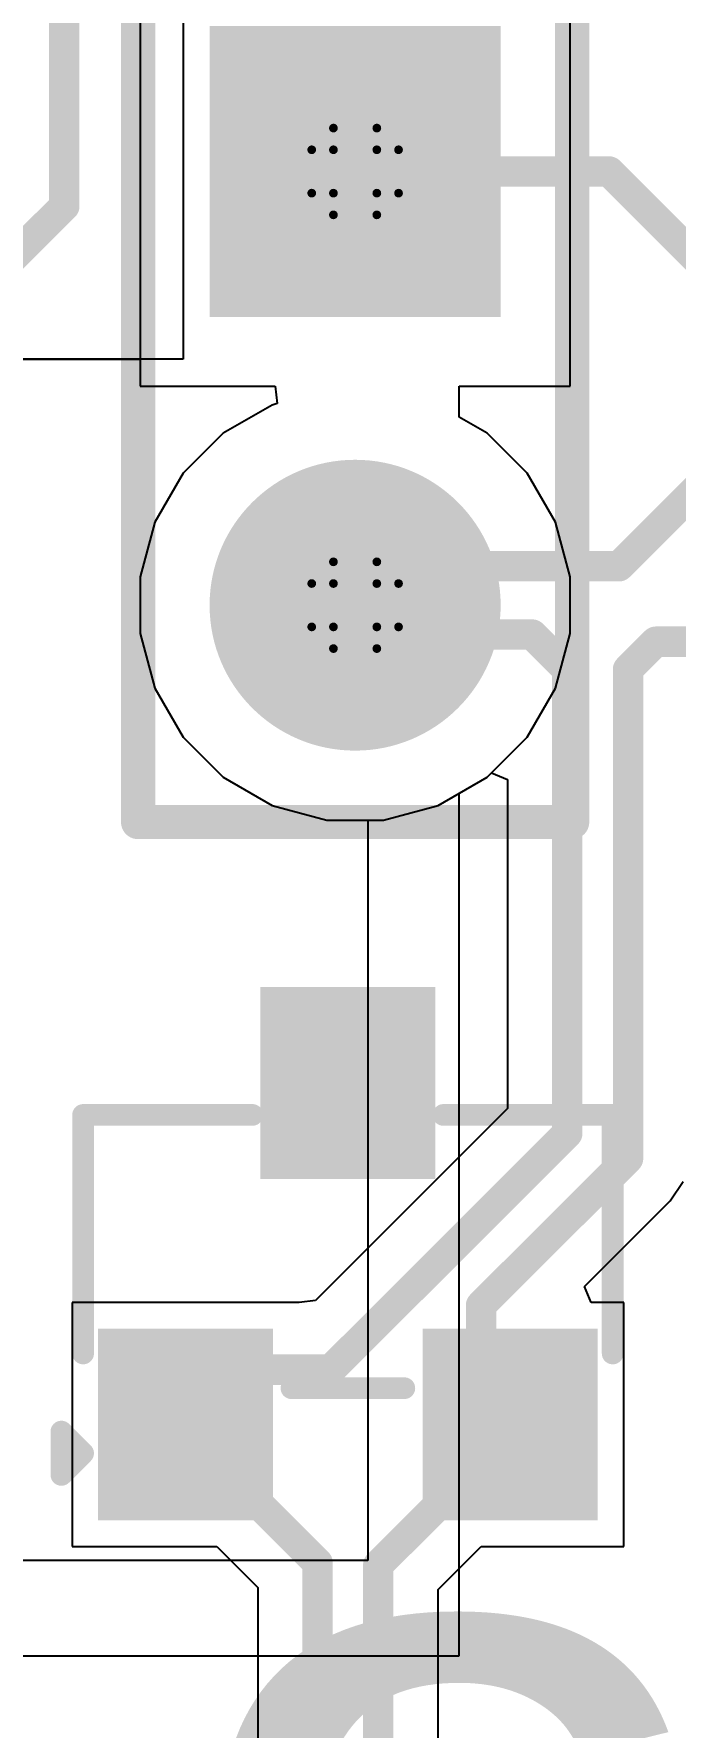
# Model space of a CAD drawing. Header units: inches. Extents: x -5 to 5258, y -4 to 5281.
# Drawn here: x 60.88 to 64.64, y 16.35 to 26.26 of the extents above; entities that cross this region are included whole.
import ezdxf

# ---------------------------------------------------------------- set-up
doc = ezdxf.new("R2010")
doc.units = ezdxf.units.IN
for name, color, linetype in [('Bottom Layer', 5, 'Continuous'), ('Bottom Solder', 6, 'Continuous'), ('Drill Drawing', 1, 'Continuous'), ('Multi-Layer', 9, 'Continuous'), ('Pad Holes', 156, 'Continuous'), ('Top Layer', 1, 'Continuous'), ('Top Overlay', 2, 'Continuous'), ('Top Paste', 8, 'Continuous'), ('Top Solder', 216, 'Continuous')]:
    doc.layers.add(name, color=color, linetype=linetype)
doc.styles.add('Arial Black_Bold', font='', dxfattribs={"height": 0.2})
doc.styles.get('Arial Black_Bold').set_extended_font_data('Arial Black', bold=True)

# ---------------------------------------------------------------- blocks, each defined once
blk = doc.blocks.new('HDR1X2__112')
at = {"layer": 'Bottom Layer'}
blk.add_hatch(color=5, dxfattribs=at).paths.add_polyline_path([(-0.74999977, 0.74999977), (0.74999977, 0.74999977), (0.74999977, -0.74999977), (-0.74999977, -0.74999977)])
h = blk.add_hatch(color=5, dxfattribs=at)
edge = h.paths.add_edge_path()
edge.add_arc((2.54, 0), 0.7499985, 0, 360)
at = {"layer": 'Bottom Solder'}
blk.add_hatch(color=6, dxfattribs=at).paths.add_polyline_path([(-0.85159977, 0.85159977), (0.85159977, 0.85159977), (0.85159977, -0.85159977), (-0.85159977, -0.85159977)])
h = blk.add_hatch(color=6, dxfattribs=at)
edge = h.paths.add_edge_path()
edge.add_arc((2.54, 0), 0.8515985, 0, 360)
at = {"layer": 'Multi-Layer'}
blk.add_hatch(color=9, dxfattribs=at).paths.add_polyline_path([(-0.74999977, 0.74999977), (0.74999977, 0.74999977), (0.74999977, -0.74999977), (-0.74999977, -0.74999977)])
h = blk.add_hatch(color=9, dxfattribs=at)
edge = h.paths.add_edge_path()
edge.add_arc((2.54, 0), 0.7499985, 0, 360)
at = {"layer": 'Pad Holes'}
h = blk.add_hatch(color=7, dxfattribs=at)
edge = h.paths.add_edge_path()
edge.add_arc((0, 0), 0.4499991, 0, 360)
h = blk.add_hatch(color=7, dxfattribs=at)
edge = h.paths.add_edge_path()
edge.add_arc((2.54, 0), 0.4499991, 0, 360)
at = {"layer": 'Top Layer'}
blk.add_hatch(color=1, dxfattribs=at).paths.add_polyline_path([(-0.74999977, 0.74999977), (0.74999977, 0.74999977), (0.74999977, -0.74999977), (-0.74999977, -0.74999977)])
h = blk.add_hatch(color=1, dxfattribs=at)
edge = h.paths.add_edge_path()
edge.add_arc((2.54, 0), 0.7499985, 0, 360)
at = {"layer": 'Top Solder'}
blk.add_hatch(color=216, dxfattribs=at).paths.add_polyline_path([(-0.85159977, 0.85159977), (0.85159977, 0.85159977), (0.85159977, -0.85159977), (-0.85159977, -0.85159977)])
h = blk.add_hatch(color=216, dxfattribs=at)
edge = h.paths.add_edge_path()
edge.add_arc((2.54, 0), 0.8515985, 0, 360)
at = {"layer": 'Top Overlay'}
for points in [[(3.81, 1.27, 0.1999996, 0.1999996, 0), (-1.27, 1.27, 0.1999996, 0.1999996, 0)], [(-1.27, -1.27, 0.1999996, 0.1999996, 0), (-1.27, 1.27, 0.1999996, 0.1999996, 0)], [(3.81, -1.27, 0.1999996, 0.1999996, 0), (3.81, 1.27, 0.1999996, 0.1999996, 0)], [(3.81, -1.27, 0.1999996, 0.1999996, 0), (-1.27, -1.27, 0.1999996, 0.1999996, 0)]]:
    blk.add_lwpolyline(points, format="xyseb", dxfattribs=at)
for points in [[(-1.3199999, 1.27, 0.0999998, 0.0999998, 1), (-1.2200001, 1.27, 0.0999998, 0.0999998, 1)], [(-1.3199999, 1.27, 0.0999998, 0.0999998, 1), (-1.2200001, 1.27, 0.0999998, 0.0999998, 1)], [(3.7600001, 1.27, 0.0999998, 0.0999998, 1), (3.8599999, 1.27, 0.0999998, 0.0999998, 1)], [(3.7600001, 1.27, 0.0999998, 0.0999998, 1), (3.8599999, 1.27, 0.0999998, 0.0999998, 1)], [(-1.3199999, -1.27, 0.0999998, 0.0999998, 1), (-1.2200001, -1.27, 0.0999998, 0.0999998, 1)], [(-1.3199999, -1.27, 0.0999998, 0.0999998, 1), (-1.2200001, -1.27, 0.0999998, 0.0999998, 1)], [(3.7600001, -1.27, 0.0999998, 0.0999998, 1), (3.8599999, -1.27, 0.0999998, 0.0999998, 1)], [(3.7600001, -1.27, 0.0999998, 0.0999998, 1), (3.8599999, -1.27, 0.0999998, 0.0999998, 1)]]:
    blk.add_lwpolyline(points, format="xyseb", close=True, dxfattribs=at)
blk = doc.blocks.new('SOT_23_124')
at = {"layer": 'Top Layer'}
for points in [[(-0.41000045, 1.46000089), (0.41000045, 1.46000089), (0.41000045, 0.54000019), (-0.41000045, 0.54000019)], [(-1.36000109, -0.54000019), (-0.54000019, -0.54000019), (-0.54000019, -1.46000089), (-1.36000109, -1.46000089)], [(0.54000019, -0.54000019), (1.36000109, -0.54000019), (1.36000109, -1.46000089), (0.54000019, -1.46000089)]]:
    blk.add_hatch(color=1, dxfattribs=at).paths.add_polyline_path(points)
at = {"layer": 'Top Paste'}
for points in [[(-0.41000045, 1.46000089), (0.41000045, 1.46000089), (0.41000045, 0.54000019), (-0.41000045, 0.54000019)], [(-1.36000109, -0.54000019), (-0.54000019, -0.54000019), (-0.54000019, -1.46000089), (-1.36000109, -1.46000089)], [(0.54000019, -0.54000019), (1.36000109, -0.54000019), (1.36000109, -1.46000089), (0.54000019, -1.46000089)]]:
    blk.add_hatch(color=8, dxfattribs=at).paths.add_polyline_path(points)
at = {"layer": 'Top Solder'}
for points in [[(-0.51160045, 1.56160089), (0.51160045, 1.56160089), (0.51160045, 0.43840019), (-0.51160045, 0.43840019)], [(-1.46160109, -0.43840019), (-0.43840019, -0.43840019), (-0.43840019, -1.56160089), (-1.46160109, -1.56160089)], [(0.43840019, -0.43840019), (1.46160109, -0.43840019), (1.46160109, -1.56160089), (0.43840019, -1.56160089)]]:
    blk.add_hatch(color=216, dxfattribs=at).paths.add_polyline_path(points)
at = {"layer": 'Top Overlay'}
for points in [[(-1.54940254, -0.5841999999999999, 0.127, 0.127, 0), (-1.5494, 0.8128, 0.127, 0.127, 0)], [(-1.5494, 0.8128, 0.127, 0.127, 0), (-0.5588, 0.8128, 0.127, 0.127, 0)], [(0.5588, 0.8128, 0.127, 0.127, 0), (1.5494, 0.8128, 0.127, 0.127, 0)], [(1.5494, 0.8128, 0.127, 0.127, 0), (1.54940254, -0.5841999999999999, 0.127, 0.127, 0)], [(-0.3302, -0.7874, 0.127, 0.127, 0), (0.3302, -0.7874, 0.127, 0.127, 0)], [(-1.6764, -1.2954, 0.127, 0.127, 0), (-1.6764, -1.0414, 0.127, 0.127, 0)], [(-1.6764, -1.0414, 0.127, 0.127, 0), (-1.5494, -1.1684, 0.127, 0.127, 0)], [(-1.6764, -1.2954, 0.127, 0.127, 0), (-1.5494, -1.1684, 0.127, 0.127, 0)]]:
    blk.add_lwpolyline(points, format="xyseb", dxfattribs=at)
for points in [[(-1.58115, 0.8128, 0.0635, 0.0635, 1), (-1.51765, 0.8128, 0.0635, 0.0635, 1)], [(-1.58115, 0.8128, 0.0635, 0.0635, 1), (-1.51765, 0.8128, 0.0635, 0.0635, 1)], [(-0.5905499999999999, 0.8128, 0.0635, 0.0635, 1), (-0.52705, 0.8128, 0.0635, 0.0635, 1)], [(0.52705, 0.8128, 0.0635, 0.0635, 1), (0.5905499999999999, 0.8128, 0.0635, 0.0635, 1)], [(1.51765, 0.8128, 0.0635, 0.0635, 1), (1.58115, 0.8128, 0.0635, 0.0635, 1)], [(1.51765, 0.8128, 0.0635, 0.0635, 1), (1.58115, 0.8128, 0.0635, 0.0635, 1)], [(-1.58115254, -0.5841999999999999, 0.0635, 0.0635, 1), (-1.51765254, -0.5841999999999999, 0.0635, 0.0635, 1)], [(1.51765254, -0.5841999999999999, 0.0635, 0.0635, 1), (1.58115254, -0.5841999999999999, 0.0635, 0.0635, 1)], [(-0.36195, -0.7874, 0.0635, 0.0635, 1), (-0.29845, -0.7874, 0.0635, 0.0635, 1)], [(0.29845, -0.7874, 0.0635, 0.0635, 1), (0.36195, -0.7874, 0.0635, 0.0635, 1)], [(-1.70815, -1.0414, 0.0635, 0.0635, 1), (-1.64465, -1.0414, 0.0635, 0.0635, 1)], [(-1.70815, -1.0414, 0.0635, 0.0635, 1), (-1.64465, -1.0414, 0.0635, 0.0635, 1)], [(-1.58115, -1.1684, 0.0635, 0.0635, 1), (-1.51765, -1.1684, 0.0635, 0.0635, 1)], [(-1.58115, -1.1684, 0.0635, 0.0635, 1), (-1.51765, -1.1684, 0.0635, 0.0635, 1)], [(-1.70815, -1.2954, 0.0635, 0.0635, 1), (-1.64465, -1.2954, 0.0635, 0.0635, 1)], [(-1.70815, -1.2954, 0.0635, 0.0635, 1), (-1.64465, -1.2954, 0.0635, 0.0635, 1)]]:
    blk.add_lwpolyline(points, format="xyseb", close=True, dxfattribs=at)

msp = doc.modelspace()

# ---------------------------------------------------------------- linework, layer by layer
at = {"layer": 'Bottom Layer'}
for p, q in [((61.50650893999999, 26.71484624), (61.50650893999999, 24.19884924)), ((64.02250594, 24.19884924), (64.02250594, 26.71484624)), ((61.50650893999999, 24.19884924), (62.295913, 24.19884924)), ((62.295913, 24.19884924), (62.30928863999999, 24.09724924)), ((63.373, 24.01814602), (63.373, 24.19884924)), ((63.373, 24.19884924), (64.02250594, 24.19884924)), ((62.30928863999999, 24.09724924), (62.27893818, 24.08911616)), ((62.27893818, 24.08911616), (61.99207819999999, 23.923498)), ((63.53693668, 23.923498), (63.373, 24.01814602)), ((61.99207819999999, 23.923498), (61.75785717999999, 23.68927698)), ((63.7711577, 23.68927698), (63.53693668, 23.923498)), ((61.75785717999999, 23.68927698), (61.59223902, 23.402417)), ((63.93677586, 23.402417), (63.7711577, 23.68927698)), ((61.59223902, 23.402417), (61.50650893999999, 23.0824659)), ((64.02250594, 23.0824659), (63.93677586, 23.402417)), ((61.50650893999999, 23.0824659), (61.50650893999999, 22.75122958)), ((64.02250594, 22.75122958), (64.02250594, 23.0824659)), ((61.50650893999999, 22.75122958), (61.59223902, 22.43127848)), ((63.93677586, 22.43127848), (64.02250594, 22.75122958)), ((61.59223902, 22.43127848), (61.75785717999999, 22.1444185)), ((63.7711577, 22.1444185), (63.93677586, 22.43127848)), ((61.75785717999999, 22.1444185), (61.99207819999999, 21.91019748)), ((63.53693668, 21.91019748), (63.7711577, 22.1444185)), ((61.99207819999999, 21.91019748), (62.27893818, 21.74457932)), ((63.373, 21.81554946), (63.53693668, 21.91019748)), ((63.373, 16.764), (63.373, 21.81554946)), ((62.27893818, 21.74457932), (62.59888927999999, 21.65884924)), ((62.59888927999999, 21.65884924), (62.8396, 21.65884924)), ((62.8396, 21.65884924), (62.8396, 17.3228)), ((62.8396, 17.3228), (52.02141487999999, 17.3228)), ((12.16703942, 16.764), (63.373, 16.764))]:
    msp.add_line(p, q, dxfattribs=at)
at = {"layer": 'Drill Drawing'}
for points in [[(62.63750743999999, 25.58384774, 0.0508, 0.0508, 0), (62.63750743999999, 25.71084774, 0.0508, 0.0508, 0)], [(62.63750743999999, 25.71084774, 0.0508, 0.0508, 0), (62.89150744, 25.71084774, 0.0508, 0.0508, 0)], [(62.89150744, 25.58384774, 0.0508, 0.0508, 0), (62.89150744, 25.71084774, 0.0508, 0.0508, 0)], [(62.51050744, 25.32984774, 0.0508, 0.0508, 0), (62.51050744, 25.58384774, 0.0508, 0.0508, 0)], [(62.51050744, 25.58384774, 0.0508, 0.0508, 0), (62.63750743999999, 25.58384774, 0.0508, 0.0508, 0)], [(62.89150744, 25.58384774, 0.0508, 0.0508, 0), (63.01850743999999, 25.58384774, 0.0508, 0.0508, 0)], [(63.01850743999999, 25.32984774, 0.0508, 0.0508, 0), (63.01850743999999, 25.58384774, 0.0508, 0.0508, 0)], [(62.51050744, 25.32984774, 0.0508, 0.0508, 0), (62.63750743999999, 25.32984774, 0.0508, 0.0508, 0)], [(62.63750743999999, 25.20284774, 0.0508, 0.0508, 0), (62.63750743999999, 25.32984774, 0.0508, 0.0508, 0)], [(62.89150744, 25.32984774, 0.0508, 0.0508, 0), (63.01850743999999, 25.32984774, 0.0508, 0.0508, 0)], [(62.89150744, 25.20284774, 0.0508, 0.0508, 0), (62.89150744, 25.32984774, 0.0508, 0.0508, 0)], [(62.63750743999999, 25.20284774, 0.0508, 0.0508, 0), (62.89150744, 25.20284774, 0.0508, 0.0508, 0)], [(62.63750743999999, 23.04384774, 0.0508, 0.0508, 0), (62.63750743999999, 23.17084774, 0.0508, 0.0508, 0)], [(62.63750743999999, 23.17084774, 0.0508, 0.0508, 0), (62.89150744, 23.17084774, 0.0508, 0.0508, 0)], [(62.89150744, 23.04384774, 0.0508, 0.0508, 0), (62.89150744, 23.17084774, 0.0508, 0.0508, 0)], [(62.51050744, 22.78984774, 0.0508, 0.0508, 0), (62.51050744, 23.04384774, 0.0508, 0.0508, 0)], [(62.51050744, 23.04384774, 0.0508, 0.0508, 0), (62.63750743999999, 23.04384774, 0.0508, 0.0508, 0)], [(62.89150744, 23.04384774, 0.0508, 0.0508, 0), (63.01850743999999, 23.04384774, 0.0508, 0.0508, 0)], [(63.01850743999999, 22.78984774, 0.0508, 0.0508, 0), (63.01850743999999, 23.04384774, 0.0508, 0.0508, 0)], [(62.51050744, 22.78984774, 0.0508, 0.0508, 0), (62.63750743999999, 22.78984774, 0.0508, 0.0508, 0)], [(62.63750743999999, 22.66284774, 0.0508, 0.0508, 0), (62.63750743999999, 22.78984774, 0.0508, 0.0508, 0)], [(62.89150744, 22.78984774, 0.0508, 0.0508, 0), (63.01850743999999, 22.78984774, 0.0508, 0.0508, 0)], [(62.89150744, 22.66284774, 0.0508, 0.0508, 0), (62.89150744, 22.78984774, 0.0508, 0.0508, 0)], [(62.63750743999999, 22.66284774, 0.0508, 0.0508, 0), (62.89150744, 22.66284774, 0.0508, 0.0508, 0)]]:
    msp.add_lwpolyline(points, format="xyseb", dxfattribs=at)
for points in [[(62.62480744, 25.71084774, 0.0254, 0.0254, 1), (62.65020744, 25.71084774, 0.0254, 0.0254, 1)], [(62.62480744, 25.71084774, 0.0254, 0.0254, 1), (62.65020744, 25.71084774, 0.0254, 0.0254, 1)], [(62.87880744, 25.71084774, 0.0254, 0.0254, 1), (62.90420743999999, 25.71084774, 0.0254, 0.0254, 1)], [(62.87880744, 25.71084774, 0.0254, 0.0254, 1), (62.90420743999999, 25.71084774, 0.0254, 0.0254, 1)], [(62.49780744, 25.58384774, 0.0254, 0.0254, 1), (62.52320744, 25.58384774, 0.0254, 0.0254, 1)], [(62.49780744, 25.58384774, 0.0254, 0.0254, 1), (62.52320744, 25.58384774, 0.0254, 0.0254, 1)], [(62.62480744, 25.58384774, 0.0254, 0.0254, 1), (62.65020744, 25.58384774, 0.0254, 0.0254, 1)], [(62.62480744, 25.58384774, 0.0254, 0.0254, 1), (62.65020744, 25.58384774, 0.0254, 0.0254, 1)], [(62.87880744, 25.58384774, 0.0254, 0.0254, 1), (62.90420743999999, 25.58384774, 0.0254, 0.0254, 1)], [(62.87880744, 25.58384774, 0.0254, 0.0254, 1), (62.90420743999999, 25.58384774, 0.0254, 0.0254, 1)], [(63.00580743999999, 25.58384774, 0.0254, 0.0254, 1), (63.03120744, 25.58384774, 0.0254, 0.0254, 1)], [(63.00580743999999, 25.58384774, 0.0254, 0.0254, 1), (63.03120744, 25.58384774, 0.0254, 0.0254, 1)], [(62.49780744, 25.32984774, 0.0254, 0.0254, 1), (62.52320744, 25.32984774, 0.0254, 0.0254, 1)], [(62.49780744, 25.32984774, 0.0254, 0.0254, 1), (62.52320744, 25.32984774, 0.0254, 0.0254, 1)], [(62.62480744, 25.32984774, 0.0254, 0.0254, 1), (62.65020744, 25.32984774, 0.0254, 0.0254, 1)], [(62.62480744, 25.32984774, 0.0254, 0.0254, 1), (62.65020744, 25.32984774, 0.0254, 0.0254, 1)], [(62.87880744, 25.32984774, 0.0254, 0.0254, 1), (62.90420743999999, 25.32984774, 0.0254, 0.0254, 1)], [(62.87880744, 25.32984774, 0.0254, 0.0254, 1), (62.90420743999999, 25.32984774, 0.0254, 0.0254, 1)], [(63.00580743999999, 25.32984774, 0.0254, 0.0254, 1), (63.03120744, 25.32984774, 0.0254, 0.0254, 1)], [(63.00580743999999, 25.32984774, 0.0254, 0.0254, 1), (63.03120744, 25.32984774, 0.0254, 0.0254, 1)], [(62.62480744, 25.20284774, 0.0254, 0.0254, 1), (62.65020744, 25.20284774, 0.0254, 0.0254, 1)], [(62.62480744, 25.20284774, 0.0254, 0.0254, 1), (62.65020744, 25.20284774, 0.0254, 0.0254, 1)], [(62.87880744, 25.20284774, 0.0254, 0.0254, 1), (62.90420743999999, 25.20284774, 0.0254, 0.0254, 1)], [(62.87880744, 25.20284774, 0.0254, 0.0254, 1), (62.90420743999999, 25.20284774, 0.0254, 0.0254, 1)], [(62.62480744, 23.17084774, 0.0254, 0.0254, 1), (62.65020744, 23.17084774, 0.0254, 0.0254, 1)], [(62.62480744, 23.17084774, 0.0254, 0.0254, 1), (62.65020744, 23.17084774, 0.0254, 0.0254, 1)], [(62.87880744, 23.17084774, 0.0254, 0.0254, 1), (62.90420743999999, 23.17084774, 0.0254, 0.0254, 1)], [(62.87880744, 23.17084774, 0.0254, 0.0254, 1), (62.90420743999999, 23.17084774, 0.0254, 0.0254, 1)], [(62.49780744, 23.04384774, 0.0254, 0.0254, 1), (62.52320744, 23.04384774, 0.0254, 0.0254, 1)], [(62.49780744, 23.04384774, 0.0254, 0.0254, 1), (62.52320744, 23.04384774, 0.0254, 0.0254, 1)], [(62.62480744, 23.04384774, 0.0254, 0.0254, 1), (62.65020744, 23.04384774, 0.0254, 0.0254, 1)], [(62.62480744, 23.04384774, 0.0254, 0.0254, 1), (62.65020744, 23.04384774, 0.0254, 0.0254, 1)], [(62.87880744, 23.04384774, 0.0254, 0.0254, 1), (62.90420743999999, 23.04384774, 0.0254, 0.0254, 1)], [(62.87880744, 23.04384774, 0.0254, 0.0254, 1), (62.90420743999999, 23.04384774, 0.0254, 0.0254, 1)], [(63.00580743999999, 23.04384774, 0.0254, 0.0254, 1), (63.03120744, 23.04384774, 0.0254, 0.0254, 1)], [(63.00580743999999, 23.04384774, 0.0254, 0.0254, 1), (63.03120744, 23.04384774, 0.0254, 0.0254, 1)], [(62.49780744, 22.78984774, 0.0254, 0.0254, 1), (62.52320744, 22.78984774, 0.0254, 0.0254, 1)], [(62.49780744, 22.78984774, 0.0254, 0.0254, 1), (62.52320744, 22.78984774, 0.0254, 0.0254, 1)], [(62.62480744, 22.78984774, 0.0254, 0.0254, 1), (62.65020744, 22.78984774, 0.0254, 0.0254, 1)], [(62.62480744, 22.78984774, 0.0254, 0.0254, 1), (62.65020744, 22.78984774, 0.0254, 0.0254, 1)], [(62.87880744, 22.78984774, 0.0254, 0.0254, 1), (62.90420743999999, 22.78984774, 0.0254, 0.0254, 1)], [(62.87880744, 22.78984774, 0.0254, 0.0254, 1), (62.90420743999999, 22.78984774, 0.0254, 0.0254, 1)], [(63.00580743999999, 22.78984774, 0.0254, 0.0254, 1), (63.03120744, 22.78984774, 0.0254, 0.0254, 1)], [(63.00580743999999, 22.78984774, 0.0254, 0.0254, 1), (63.03120744, 22.78984774, 0.0254, 0.0254, 1)], [(62.62480744, 22.66284774, 0.0254, 0.0254, 1), (62.65020744, 22.66284774, 0.0254, 0.0254, 1)], [(62.62480744, 22.66284774, 0.0254, 0.0254, 1), (62.65020744, 22.66284774, 0.0254, 0.0254, 1)], [(62.87880744, 22.66284774, 0.0254, 0.0254, 1), (62.90420743999999, 22.66284774, 0.0254, 0.0254, 1)], [(62.87880744, 22.66284774, 0.0254, 0.0254, 1), (62.90420743999999, 22.66284774, 0.0254, 0.0254, 1)]]:
    msp.add_lwpolyline(points, format="xyseb", close=True, dxfattribs=at)
at = {"layer": 'Top Layer'}
for p, q in [((61.75785717999999, 27.88322084), (61.75785717999999, 24.35733)), ((61.75785717999999, 24.35733), (54.10445872, 24.35733)), ((55.47114381999999, 24.35733), (61.50650893999999, 24.35733)), ((61.50650893999999, 24.35733), (61.50650893999999, 24.19884924)), ((61.50650893999999, 24.19884924), (62.295913, 24.19884924)), ((62.295913, 24.19884924), (62.30928863999999, 24.09724924)), ((62.30928863999999, 24.09724924), (62.27893818, 24.08911616)), ((62.27893818, 24.08911616), (61.99207819999999, 23.923498)), ((61.99207819999999, 23.923498), (61.75785717999999, 23.68927698)), ((61.75785717999999, 23.68927698), (61.59223902, 23.402417)), ((61.59223902, 23.402417), (61.50650893999999, 23.0824659)), ((61.50650893999999, 23.0824659), (61.50650893999999, 22.75122958)), ((61.50650893999999, 22.75122958), (61.59223902, 22.43127848)), ((61.59223902, 22.43127848), (61.75785717999999, 22.1444185)), ((61.75785717999999, 22.1444185), (61.99207819999999, 21.91019748)), ((63.53693668, 21.91019748), (63.56255512, 21.93581592)), ((63.56255512, 21.93581592), (63.65642335999999, 21.89693614)), ((61.99207819999999, 21.91019748), (62.27893818, 21.74457932)), ((63.25007669999999, 21.74457932), (63.53693668, 21.91019748)), ((63.65642335999999, 21.89693614), (63.65642335999999, 19.96882468)), ((62.27893818, 21.74457932), (62.59888927999999, 21.65884924)), ((62.9301256, 21.65884924), (63.25007669999999, 21.74457932)), ((62.59888927999999, 21.65884924), (62.9301256, 21.65884924)), ((63.65642335999999, 19.96882468), (63.0027569, 19.31515822)), ((64.60885986, 19.42949378), (64.68464583999999, 19.54291748)), ((64.40055192, 19.22118584), (64.60885986, 19.42949378)), ((63.00274673999999, 19.31514298), (62.53275276, 18.84515154)), ((63.0027569, 19.31515822), (63.00274673999999, 19.31514298)), ((64.10623958, 18.92687604), (64.4005443, 19.22118076)), ((64.4005443, 19.22118076), (64.40055192, 19.22118584)), ((62.53275276, 18.84515154), (62.43617941999999, 18.83301034)), ((64.14511936, 18.8330078), (64.10623958, 18.92687604)), ((62.43617941999999, 18.8330078), (61.1081836, 18.8330078)), ((61.1081836, 18.8330078), (61.1081836, 17.40500964)), ((62.43617941999999, 18.83301034), (62.43617941999999, 18.8330078)), ((64.33618324, 18.8330078), (64.14511936, 18.8330078)), ((64.33618324, 17.40500964), (64.33618324, 18.8330078)), ((61.1081836, 17.40500964), (61.95457256, 17.40500964)), ((61.95457256, 17.40500964), (62.19476511999999, 17.16481708)), ((63.24960171999999, 17.15199008), (63.50262127999999, 17.40500964)), ((63.50262127999999, 17.40500964), (64.33618324, 17.40500964)), ((62.19476511999999, 17.16481708), (62.19476511999999, 11.8238397)), ((63.24960171999999, 11.53173208), (63.24960171999999, 17.15199008))]:
    msp.add_line(p, q, dxfattribs=at)
for points in [[(61.06258806, 25.25339628, 0.1778, 0.1778, 0), (61.06258806, 26.8501495, 0.1778, 0.1778, 0)], [(62.76450743999999, 25.45684774, 0.1778, 0.1778, 0), (64.25080876, 25.45684774, 0.1778, 0.1778, 0)], [(64.25080876, 25.45684774, 0.1778, 0.1778, 0), (65.28684428, 24.42081222, 0.1778, 0.1778, 0)], [(60.51614262, 24.70695084, 0.1778, 0.1778, 0), (61.06258806, 25.25339628, 0.1778, 0.1778, 0)], [(64.30790287999999, 23.14458414, 0.1778, 0.1778, 0), (64.8103352, 23.64701646, 0.1778, 0.1778, 0)], [(62.76450743999999, 22.91684774, 0.1778, 0.1778, 0), (62.99224383999999, 23.14458414, 0.1778, 0.1778, 0)], [(62.99224383999999, 23.14458414, 0.1778, 0.1778, 0), (64.30790287999999, 23.14458414, 0.1778, 0.1778, 0)], [(62.76450743999999, 22.91684774, 0.1778, 0.1778, 0), (62.9363359, 22.74501928, 0.1778, 0.1778, 0)], [(62.9363359, 22.74501928, 0.1778, 0.1778, 0), (63.80070298, 22.74501928, 0.1778, 0.1778, 0)], [(63.80070298, 22.74501928, 0.1778, 0.1778, 0), (64.00604166, 22.5396806, 0.1778, 0.1778, 0)], [(64.36164165999999, 22.54108014, 0.1778, 0.1778, 0), (64.52391718, 22.70335566, 0.1778, 0.1778, 0)], [(64.52391718, 22.70335566, 0.1778, 0.1778, 0), (65.16334694, 22.70335566, 0.1778, 0.1778, 0)], [(64.00604166, 19.82400404, 0.1778, 0.1778, 0), (64.00604166, 22.5396806, 0.1778, 0.1778, 0)], [(64.36164165999999, 19.67671198, 0.1778, 0.1778, 0), (64.36164165999999, 22.54108014, 0.1778, 0.1778, 0)], [(63.24997509999999, 19.06794002, 0.1778, 0.1778, 0), (64.00603912, 19.82400404, 0.1778, 0.1778, 0)], [(64.00603912, 19.82400404, 0.1778, 0.1778, 0), (64.00604166, 19.82400404, 0.1778, 0.1778, 0)], [(64.15333371999999, 19.46840404, 0.1778, 0.1778, 0), (64.36164165999999, 19.67671198, 0.1778, 0.1778, 0)], [(63.6055751, 18.92064796, 0.1778, 0.1778, 0), (64.15333118, 19.46840404, 0.1778, 0.1778, 0)], [(64.15333118, 19.46840404, 0.1778, 0.1778, 0), (64.15333371999999, 19.46840404, 0.1778, 0.1778, 0)], [(62.62214806, 18.44011044, 0.1778, 0.1778, 0), (63.24997509999999, 19.06793748, 0.1778, 0.1778, 0)], [(63.24997509999999, 19.06793748, 0.1778, 0.1778, 0), (63.24997509999999, 19.06794002, 0.1778, 0.1778, 0)], [(63.50141986, 18.81649018, 0.1778, 0.1778, 0), (63.6055751, 18.92064542, 0.1778, 0.1778, 0)], [(63.6055751, 18.92064542, 0.1778, 0.1778, 0), (63.6055751, 18.92064796, 0.1778, 0.1778, 0)], [(63.50141986, 18.28977292, 0.1778, 0.1778, 0), (63.50141986, 18.81649018, 0.1778, 0.1778, 0)], [(61.77218278, 18.11900872, 0.1778, 0.1778, 0), (62.0932845, 18.44011044, 0.1778, 0.1778, 0)], [(62.0932845, 18.44011044, 0.1778, 0.1778, 0), (62.62214806, 18.44011044, 0.1778, 0.1778, 0)], [(63.50141986, 18.28977292, 0.1778, 0.1778, 0), (63.67218406, 18.11900872, 0.1778, 0.1778, 0)], [(61.77218278, 18.06900882, 0.1778, 0.1778, 0), (61.77218278, 18.11900872, 0.1778, 0.1778, 0)], [(61.77218278, 18.06900882, 0.1778, 0.1778, 0), (62.0932845, 17.7479071, 0.1778, 0.1778, 0)], [(62.89998341999999, 17.29680818, 0.1778, 0.1778, 0), (63.67218406, 18.06900882, 0.1778, 0.1778, 0)], [(63.67218406, 18.06900882, 0.1778, 0.1778, 0), (63.67218406, 18.11900872, 0.1778, 0.1778, 0)], [(62.0932845, 17.7479071, 0.1778, 0.1778, 0), (62.1061115, 17.7479071, 0.1778, 0.1778, 0)], [(62.1061115, 17.7479071, 0.1778, 0.1778, 0), (62.54438342, 17.30963518, 0.1778, 0.1778, 0)], [(62.54438342, 11.67902414, 0.1778, 0.1778, 0), (62.54438342, 17.30963518, 0.1778, 0.1778, 0)], [(62.89998341999999, 11.53173208, 0.1778, 0.1778, 0), (62.89998341999999, 17.29680818, 0.1778, 0.1778, 0)]]:
    msp.add_lwpolyline(points, format="xyseb", dxfattribs=at)
for points in [[(62.72005743999999, 25.45684774, 0.08889999999999999, 0.08889999999999999, 1), (62.80895744, 25.45684774, 0.08889999999999999, 0.08889999999999999, 1)], [(64.20635876, 25.45684774, 0.08889999999999999, 0.08889999999999999, 1), (64.29525876, 25.45684774, 0.08889999999999999, 0.08889999999999999, 1)], [(64.20635876, 25.45684774, 0.08889999999999999, 0.08889999999999999, 1), (64.29525876, 25.45684774, 0.08889999999999999, 0.08889999999999999, 1)], [(61.01813805999999, 25.25339628, 0.08889999999999999, 0.08889999999999999, 1), (61.10703806, 25.25339628, 0.08889999999999999, 0.08889999999999999, 1)], [(61.01813805999999, 25.25339628, 0.08889999999999999, 0.08889999999999999, 1), (61.10703806, 25.25339628, 0.08889999999999999, 0.08889999999999999, 1)], [(62.94779384, 23.14458414, 0.08889999999999999, 0.08889999999999999, 1), (63.03669384, 23.14458414, 0.08889999999999999, 0.08889999999999999, 1)], [(62.94779384, 23.14458414, 0.08889999999999999, 0.08889999999999999, 1), (63.03669384, 23.14458414, 0.08889999999999999, 0.08889999999999999, 1)], [(64.26345287999999, 23.14458414, 0.08889999999999999, 0.08889999999999999, 1), (64.35235288, 23.14458414, 0.08889999999999999, 0.08889999999999999, 1)], [(64.26345287999999, 23.14458414, 0.08889999999999999, 0.08889999999999999, 1), (64.35235288, 23.14458414, 0.08889999999999999, 0.08889999999999999, 1)], [(62.72005743999999, 22.91684774, 0.08889999999999999, 0.08889999999999999, 1), (62.80895744, 22.91684774, 0.08889999999999999, 0.08889999999999999, 1)], [(62.72005743999999, 22.91684774, 0.08889999999999999, 0.08889999999999999, 1), (62.80895744, 22.91684774, 0.08889999999999999, 0.08889999999999999, 1)], [(62.8918859, 22.74501928, 0.08889999999999999, 0.08889999999999999, 1), (62.98078589999999, 22.74501928, 0.08889999999999999, 0.08889999999999999, 1)], [(62.8918859, 22.74501928, 0.08889999999999999, 0.08889999999999999, 1), (62.98078589999999, 22.74501928, 0.08889999999999999, 0.08889999999999999, 1)], [(63.75625297999999, 22.74501928, 0.08889999999999999, 0.08889999999999999, 1), (63.84515298, 22.74501928, 0.08889999999999999, 0.08889999999999999, 1)], [(63.75625297999999, 22.74501928, 0.08889999999999999, 0.08889999999999999, 1), (63.84515298, 22.74501928, 0.08889999999999999, 0.08889999999999999, 1)], [(64.47946717999999, 22.70335566, 0.08889999999999999, 0.08889999999999999, 1), (64.56836718, 22.70335566, 0.08889999999999999, 0.08889999999999999, 1)], [(64.47946717999999, 22.70335566, 0.08889999999999999, 0.08889999999999999, 1), (64.56836718, 22.70335566, 0.08889999999999999, 0.08889999999999999, 1)], [(63.96159166, 22.5396806, 0.08889999999999999, 0.08889999999999999, 1), (64.05049165999999, 22.5396806, 0.08889999999999999, 0.08889999999999999, 1)], [(63.96159166, 22.5396806, 0.08889999999999999, 0.08889999999999999, 1), (64.05049165999999, 22.5396806, 0.08889999999999999, 0.08889999999999999, 1)], [(64.31719165999999, 22.54108014, 0.08889999999999999, 0.08889999999999999, 1), (64.40609165999999, 22.54108014, 0.08889999999999999, 0.08889999999999999, 1)], [(64.31719165999999, 22.54108014, 0.08889999999999999, 0.08889999999999999, 1), (64.40609165999999, 22.54108014, 0.08889999999999999, 0.08889999999999999, 1)], [(63.96158911999999, 19.82400404, 0.08889999999999999, 0.08889999999999999, 1), (64.05048912, 19.82400404, 0.08889999999999999, 0.08889999999999999, 1)], [(63.96158911999999, 19.82400404, 0.08889999999999999, 0.08889999999999999, 1), (64.05048912, 19.82400404, 0.08889999999999999, 0.08889999999999999, 1)], [(63.96159166, 19.82400404, 0.08889999999999999, 0.08889999999999999, 1), (64.05049165999999, 19.82400404, 0.08889999999999999, 0.08889999999999999, 1)], [(63.96159166, 19.82400404, 0.08889999999999999, 0.08889999999999999, 1), (64.05049165999999, 19.82400404, 0.08889999999999999, 0.08889999999999999, 1)], [(64.31719165999999, 19.67671198, 0.08889999999999999, 0.08889999999999999, 1), (64.40609165999999, 19.67671198, 0.08889999999999999, 0.08889999999999999, 1)], [(64.31719165999999, 19.67671198, 0.08889999999999999, 0.08889999999999999, 1), (64.40609165999999, 19.67671198, 0.08889999999999999, 0.08889999999999999, 1)], [(64.10888118, 19.46840404, 0.08889999999999999, 0.08889999999999999, 1), (64.19778117999999, 19.46840404, 0.08889999999999999, 0.08889999999999999, 1)], [(64.10888118, 19.46840404, 0.08889999999999999, 0.08889999999999999, 1), (64.19778117999999, 19.46840404, 0.08889999999999999, 0.08889999999999999, 1)], [(64.10888372, 19.46840404, 0.08889999999999999, 0.08889999999999999, 1), (64.19778371999999, 19.46840404, 0.08889999999999999, 0.08889999999999999, 1)], [(64.10888372, 19.46840404, 0.08889999999999999, 0.08889999999999999, 1), (64.19778371999999, 19.46840404, 0.08889999999999999, 0.08889999999999999, 1)], [(63.2055251, 19.06794002, 0.08889999999999999, 0.08889999999999999, 1), (63.29442509999999, 19.06794002, 0.08889999999999999, 0.08889999999999999, 1)], [(63.2055251, 19.06794002, 0.08889999999999999, 0.08889999999999999, 1), (63.29442509999999, 19.06794002, 0.08889999999999999, 0.08889999999999999, 1)], [(63.2055251, 19.06793748, 0.08889999999999999, 0.08889999999999999, 1), (63.29442509999999, 19.06793748, 0.08889999999999999, 0.08889999999999999, 1)], [(63.2055251, 19.06793748, 0.08889999999999999, 0.08889999999999999, 1), (63.29442509999999, 19.06793748, 0.08889999999999999, 0.08889999999999999, 1)], [(63.5611251, 18.92064796, 0.08889999999999999, 0.08889999999999999, 1), (63.6500251, 18.92064796, 0.08889999999999999, 0.08889999999999999, 1)], [(63.5611251, 18.92064796, 0.08889999999999999, 0.08889999999999999, 1), (63.6500251, 18.92064796, 0.08889999999999999, 0.08889999999999999, 1)], [(63.5611251, 18.92064542, 0.08889999999999999, 0.08889999999999999, 1), (63.6500251, 18.92064542, 0.08889999999999999, 0.08889999999999999, 1)], [(63.5611251, 18.92064542, 0.08889999999999999, 0.08889999999999999, 1), (63.6500251, 18.92064542, 0.08889999999999999, 0.08889999999999999, 1)], [(63.45696986, 18.81649018, 0.08889999999999999, 0.08889999999999999, 1), (63.54586986, 18.81649018, 0.08889999999999999, 0.08889999999999999, 1)], [(63.45696986, 18.81649018, 0.08889999999999999, 0.08889999999999999, 1), (63.54586986, 18.81649018, 0.08889999999999999, 0.08889999999999999, 1)], [(62.0488345, 18.44011044, 0.08889999999999999, 0.08889999999999999, 1), (62.1377345, 18.44011044, 0.08889999999999999, 0.08889999999999999, 1)], [(62.0488345, 18.44011044, 0.08889999999999999, 0.08889999999999999, 1), (62.1377345, 18.44011044, 0.08889999999999999, 0.08889999999999999, 1)], [(62.57769806, 18.44011044, 0.08889999999999999, 0.08889999999999999, 1), (62.66659806, 18.44011044, 0.08889999999999999, 0.08889999999999999, 1)], [(62.57769806, 18.44011044, 0.08889999999999999, 0.08889999999999999, 1), (62.66659806, 18.44011044, 0.08889999999999999, 0.08889999999999999, 1)], [(63.45696986, 18.28977292, 0.08889999999999999, 0.08889999999999999, 1), (63.54586986, 18.28977292, 0.08889999999999999, 0.08889999999999999, 1)], [(63.45696986, 18.28977292, 0.08889999999999999, 0.08889999999999999, 1), (63.54586986, 18.28977292, 0.08889999999999999, 0.08889999999999999, 1)], [(61.72773277999999, 18.11900872, 0.08889999999999999, 0.08889999999999999, 1), (61.81663278, 18.11900872, 0.08889999999999999, 0.08889999999999999, 1)], [(61.72773277999999, 18.11900872, 0.08889999999999999, 0.08889999999999999, 1), (61.81663278, 18.11900872, 0.08889999999999999, 0.08889999999999999, 1)], [(61.72773277999999, 18.06900882, 0.08889999999999999, 0.08889999999999999, 1), (61.81663278, 18.06900882, 0.08889999999999999, 0.08889999999999999, 1)], [(61.72773277999999, 18.06900882, 0.08889999999999999, 0.08889999999999999, 1), (61.81663278, 18.06900882, 0.08889999999999999, 0.08889999999999999, 1)], [(63.62773406, 18.11900872, 0.08889999999999999, 0.08889999999999999, 1), (63.71663406, 18.11900872, 0.08889999999999999, 0.08889999999999999, 1)], [(63.62773406, 18.11900872, 0.08889999999999999, 0.08889999999999999, 1), (63.71663406, 18.11900872, 0.08889999999999999, 0.08889999999999999, 1)], [(63.62773406, 18.06900882, 0.08889999999999999, 0.08889999999999999, 1), (63.71663406, 18.06900882, 0.08889999999999999, 0.08889999999999999, 1)], [(63.62773406, 18.06900882, 0.08889999999999999, 0.08889999999999999, 1), (63.71663406, 18.06900882, 0.08889999999999999, 0.08889999999999999, 1)], [(62.0488345, 17.7479071, 0.08889999999999999, 0.08889999999999999, 1), (62.1377345, 17.7479071, 0.08889999999999999, 0.08889999999999999, 1)], [(62.0488345, 17.7479071, 0.08889999999999999, 0.08889999999999999, 1), (62.1377345, 17.7479071, 0.08889999999999999, 0.08889999999999999, 1)], [(62.0616615, 17.7479071, 0.08889999999999999, 0.08889999999999999, 1), (62.15056149999999, 17.7479071, 0.08889999999999999, 0.08889999999999999, 1)], [(62.0616615, 17.7479071, 0.08889999999999999, 0.08889999999999999, 1), (62.15056149999999, 17.7479071, 0.08889999999999999, 0.08889999999999999, 1)], [(62.49993342, 17.30963518, 0.08889999999999999, 0.08889999999999999, 1), (62.58883341999999, 17.30963518, 0.08889999999999999, 0.08889999999999999, 1)], [(62.49993342, 17.30963518, 0.08889999999999999, 0.08889999999999999, 1), (62.58883341999999, 17.30963518, 0.08889999999999999, 0.08889999999999999, 1)], [(62.85553341999999, 17.29680818, 0.08889999999999999, 0.08889999999999999, 1), (62.94443342, 17.29680818, 0.08889999999999999, 0.08889999999999999, 1)], [(62.85553341999999, 17.29680818, 0.08889999999999999, 0.08889999999999999, 1), (62.94443342, 17.29680818, 0.08889999999999999, 0.08889999999999999, 1)]]:
    msp.add_lwpolyline(points, format="xyseb", close=True, dxfattribs=at)

# ---------------------------------------------------------------- block references
at = {"rotation": 270}
msp.add_blockref('HDR1X2__112', (62.76450743999999, 25.45684774), dxfattribs=at)
msp.add_blockref('SOT_23_124', (62.72218342, 19.11900926))

# ---------------------------------------------------------------- texts
at = {"layer": 'Top Overlay', "style": 'Arial Black_Bold'}
msp.add_text('SLAVE CAN IN', height=2.54, rotation=360, dxfattribs=at).set_placement((47.1435176, 14.44630588))

doc.saveas('drawing.dxf')
